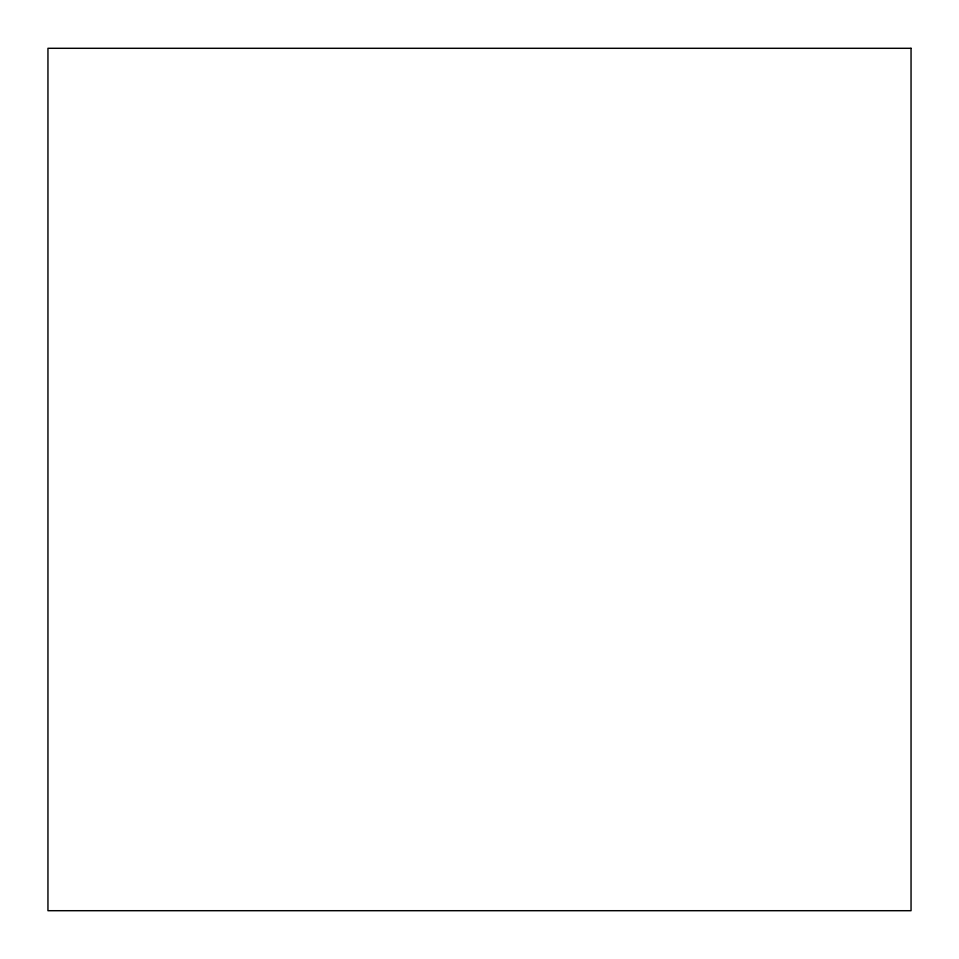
<?xml version="1.0" encoding="UTF-8"?>
<svg xmlns="http://www.w3.org/2000/svg" width="959" height="959" viewBox="0 0 959 959"><rect width="100%" height="100%" fill="white"/><g stroke="black" fill="none" stroke-linecap="round" stroke-linejoin="round"><path stroke-width="1.44" d="M911.05 48.298L47.95 48.298L47.95 910.702L911.05 910.702L911.05 48.298"/></g></svg>
